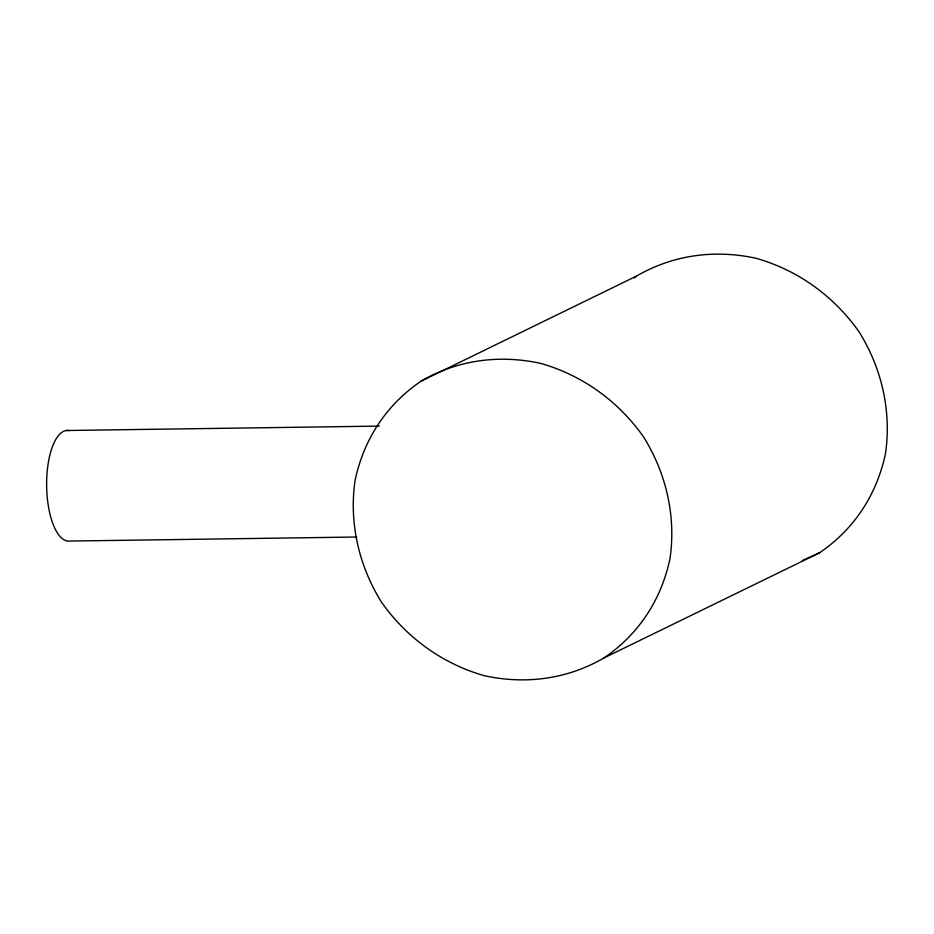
<?xml version="1.0" encoding="UTF-8"?>
<svg xmlns="http://www.w3.org/2000/svg" width="934" height="934" viewBox="0 0 934 934"><rect width="100%" height="100%" fill="white"/><g stroke="black" fill="none" stroke-linecap="round" stroke-linejoin="round"><path stroke-width="1.4" d="M421.036 381.189C386.267 404.901 363.991 439.038 355.13 480.076C348.837 522.62 358.784 565.677 381.434 602.08C406.43 637.665 442.611 663.911 484.524 675.737C525.784 684.692 567.382 679.228 604.029 657.91L819.515 552.811C854.283 529.099 876.559 494.962 885.42 453.924C891.725 411.38 881.766 368.323 859.117 331.92C834.132 296.335 797.94 270.089 756.026 258.263C714.767 249.308 673.169 254.772 636.521 276.09L421.036 381.189C457.683 359.87 499.27 354.406 540.529 363.349C582.442 375.188 618.635 401.433 643.631 437.019C666.269 473.41 676.228 516.467 669.923 559.022C661.062 600.06 638.786 634.198 604.029 657.91M634.326 277.958L636.521 276.09M802.318 560.54L819.515 552.811M66.232 430.516L379.297 426.102M356.753 537.015L69.898 541.055A55.351 21.435 89.2 0 1 46.63 485.19A55.351 21.435 89.2 0 1 69.034 430.597"/></g></svg>
